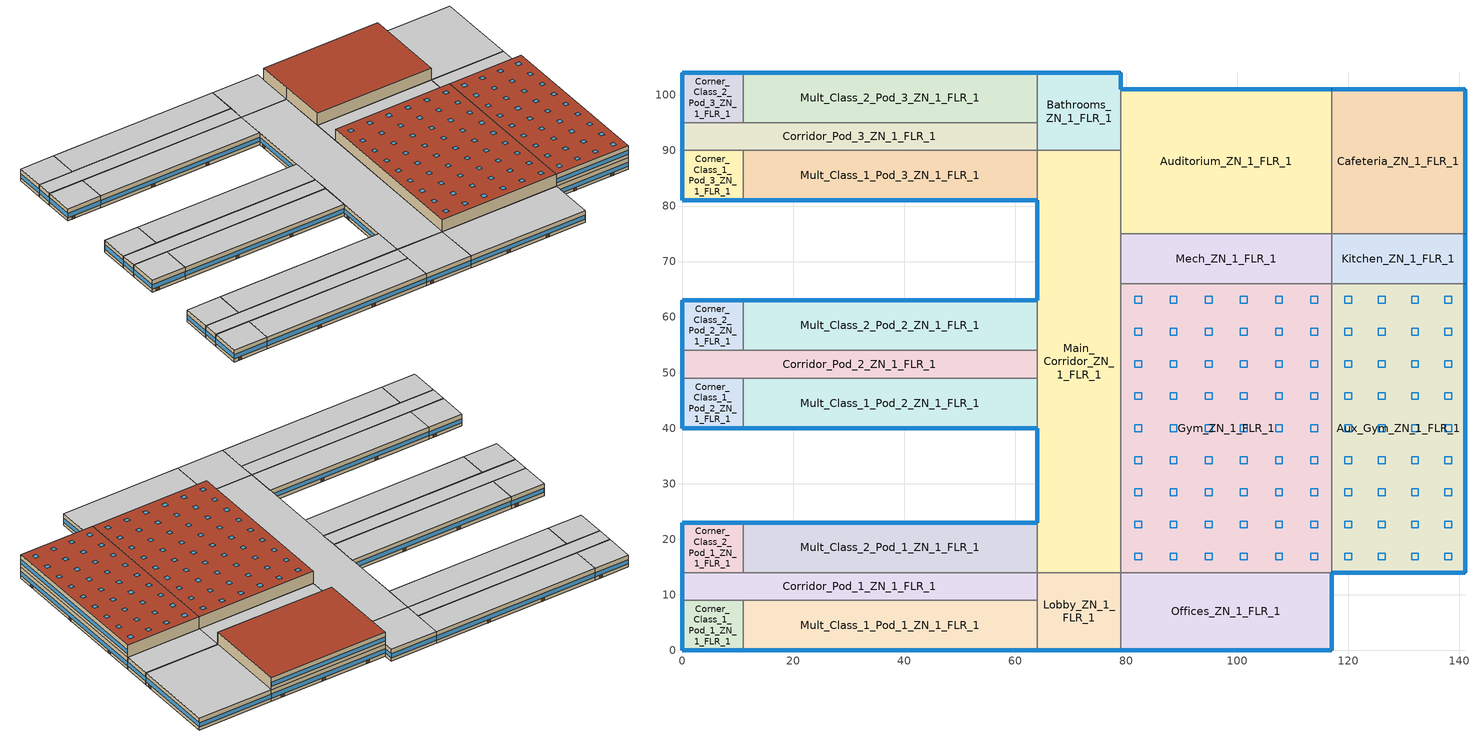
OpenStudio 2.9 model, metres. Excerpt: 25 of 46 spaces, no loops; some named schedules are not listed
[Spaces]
Kitchen_ZN_1_FLR_1
 floor ground: 141,75 141,66 117,66 117,75 z0
 wall outside: 141,66 141,75 z0:4
 wall to Cafeteria_ZN_1_FLR_1: 141,75 117,75 z0:4
 wall to Aux_Gym_ZN_1_FLR_1: 117,66 141,66 z0:4
 wall to Mech_ZN_1_FLR_1: 117,75 117,66 z0:4
 window: 141,66.05 141,74.95 z1.1:2.52
 ceiling to LIBRARY_MEDIA_CENTER_ZN_1_FLR_2: 141,66 141,75 117,75 117,66 z4
Gym_ZN_1_FLR_1
 floor ground: 117,66 117,14 79,14 79,66 z0
 wall to Aux_Gym_ZN_1_FLR_1: 117,14 117,66 z4:8; 117,14 117,66 z0:4
 wall to Main_Corridor_ZN_1_FLR_1: 79,66 79,14 z0:4
 wall to Offices_ZN_1_FLR_1: 79,14 117,14 z0:4
 wall to Offices_ZN_1_FLR_2: 79,14 117,14 z4:8
 wall to Mech_ZN_1_FLR_2: 117,66 79,66 z4:8
 wall to Mech_ZN_1_FLR_1: 117,66 79,66 z0:4
 wall to Main_Corridor_ZN_1_FLR_2: 79,66 79,14 z4:8
 roof outside: 117,14 117,66 79,66 79,14 z8
 skylight: 89.11,56.72 89.11,57.94 87.89,57.94 87.89,56.72 z8; 114.44,39.39 114.44,40.61 113.22,40.61 113.22,39.39 z8; 82.78,56.72 82.78,57.94 81.56,57.94 81.56,56.72 z8; 95.44,33.61 95.44,34.83 94.22,34.83 94.22,33.61 z8; 114.44,45.17 114.44,46.39 113.22,46.39 113.22,45.17 z8; 89.11,33.61 89.11,34.83 87.89,34.83 87.89,33.61 z8; 89.11,50.95 89.11,52.17 87.89,52.17 87.89,50.95 z8; 108.11,33.61 108.11,34.83 106.89,34.83 106.89,33.61 z8; 101.78,62.5 101.78,63.72 100.56,63.72 100.56,62.5 z8; 108.11,56.72 108.11,57.94 106.89,57.94 106.89,56.72 z8; 114.44,22.06 114.44,23.28 113.22,23.28 113.22,22.06 z8; 82.78,62.5 82.78,63.72 81.56,63.72 81.56,62.5 z8; 101.78,39.39 101.78,40.61 100.56,40.61 100.56,39.39 z8; 82.78,50.95 82.78,52.17 81.56,52.17 81.56,50.95 z8; 95.44,27.83 95.44,29.05 94.22,29.05 94.22,27.83 z8; 114.44,16.28 114.44,17.5 113.22,17.5 113.22,16.28 z8; 114.44,27.83 114.44,29.05 113.22,29.05 113.22,27.83 z8; 108.11,22.06 108.11,23.28 106.89,23.28 106.89,22.06 z8; 101.78,22.06 101.78,23.28 100.56,23.28 100.56,22.06 z8; 108.11,39.39 108.11,40.61 106.89,40.61 106.89,39.39 z8; 89.11,62.5 89.11,63.72 87.89,63.72 87.89,62.5 z8; 101.78,33.61 101.78,34.83 100.56,34.83 100.56,33.61 z8; 89.11,16.28 89.11,17.5 87.89,17.5 87.89,16.28 z8; 82.78,45.17 82.78,46.39 81.56,46.39 81.56,45.17 z8; 82.78,33.61 82.78,34.83 81.56,34.83 81.56,33.61 z8; 95.44,50.95 95.44,52.17 94.22,52.17 94.22,50.95 z8; 95.44,22.06 95.44,23.28 94.22,23.28 94.22,22.06 z8; 114.44,33.61 114.44,34.83 113.22,34.83 113.22,33.61 z8; 108.11,16.28 108.11,17.5 106.89,17.5 106.89,16.28 z8; 101.78,45.17 101.78,46.39 100.56,46.39 100.56,45.17 z8; 101.78,56.72 101.78,57.94 100.56,57.94 100.56,56.72 z8; 89.11,27.83 89.11,29.05 87.89,29.05 87.89,27.83 z8; 95.44,56.72 95.44,57.94 94.22,57.94 94.22,56.72 z8; 89.11,22.06 89.11,23.28 87.89,23.28 87.89,22.06 z8; 101.78,16.28 101.78,17.5 100.56,17.5 100.56,16.28 z8; 108.11,27.83 108.11,29.05 106.89,29.05 106.89,27.83 z8; 82.78,16.28 82.78,17.5 81.56,17.5 81.56,16.28 z8; 89.11,45.17 89.11,46.39 87.89,46.39 87.89,45.17 z8; 101.78,50.95 101.78,52.17 100.56,52.17 100.56,50.95 z8; 89.11,39.39 89.11,40.61 87.89,40.61 87.89,39.39 z8; 95.44,16.28 95.44,17.5 94.22,17.5 94.22,16.28 z8; 114.44,50.95 114.44,52.17 113.22,52.17 113.22,50.95 z8; 95.44,39.39 95.44,40.61 94.22,40.61 94.22,39.39 z8; 82.78,39.39 82.78,40.61 81.56,40.61 81.56,39.39 z8; 101.78,27.83 101.78,29.05 100.56,29.05 100.56,27.83 z8; 82.78,22.06 82.78,23.28 81.56,23.28 81.56,22.06 z8; 108.11,50.95 108.11,52.17 106.89,52.17 106.89,50.95 z8; 108.11,62.5 108.11,63.72 106.89,63.72 106.89,62.5 z8; 95.44,62.5 95.44,63.72 94.22,63.72 94.22,62.5 z8; 108.11,45.17 108.11,46.39 106.89,46.39 106.89,45.17 z8; 82.78,27.83 82.78,29.05 81.56,29.05 81.56,27.83 z8; 95.44,45.17 95.44,46.39 94.22,46.39 94.22,45.17 z8; 114.44,56.72 114.44,57.94 113.22,57.94 113.22,56.72 z8; 114.44,62.5 114.44,63.72 113.22,63.72 113.22,62.5 z8
Offices_ZN_1_FLR_1
 floor ground: 117,14 117,0 79,0 79,14 z0
 wall outside: 79,0 117,0 117,14 z0:4
 wall to Lobby_ZN_1_FLR_1: 79,14 79,0 z0:4
 window: 79.05,0 116.95,0 z1.1:2.5; 117,0.05 117,13.95 z1.1:2.51
 door: 91.08,0 91.99,0 / 104.08,0 104.99,0 z0:2.13
 ceiling to Offices_ZN_1_FLR_2: 117,0 117,14 79,14 79,0 z4
Auditorium_ZN_1_FLR_1
 floor ground: 117,101 117,75 79,75 79,101 z0
 wall outside: 117,101 79,101 z4:8; 117,101 79,101 z0:4
 wall to LIBRARY_MEDIA_CENTER_ZN_1_FLR_2: 117,75 117,101 z4:8
 wall to Main_Corridor_ZN_1_FLR_1: 79,90 79,75 z0:4
 wall to Cafeteria_ZN_1_FLR_1: 117,75 117,101 z0:4
 wall to Bathrooms_ZN_1_FLR_2: 79,101 79,90 z4:8
 wall to Bathrooms_ZN_1_FLR_1: 79,101 79,90 z0:4
 wall to Main_Corridor_ZN_1_FLR_2: 79,90 79,75 z4:8
 wall to Mech_ZN_1_FLR_2: 79,75 117,75 z4:8
 wall to Mech_ZN_1_FLR_1: 79,75 117,75 z0:4
 window: 116.95,101 79.05,101 z5.1:6.5; 116.95,101 79.05,101 z1.1:2.5
 door: 113.7,101 112.78,101 / 100,101 99.09,101 / 85.25,101 84.33,101 z0:2.13
 roof outside: 117,75 117,101 79,101 79,75 z8
Mult_Class_2_Pod_2_ZN_1_FLR_1
 floor ground: 64,63 64,54 11,54 11,63 z0
 wall outside: 64,63 11,63 z0:4
 wall to Corner_Class_2_Pod_2_ZN_1_FLR_1: 11,63 11,54 z0:4
 wall to Corridor_Pod_2_ZN_1_FLR_1: 11,54 64,54 z0:4
 wall to Main_Corridor_ZN_1_FLR_1: 64,54 64,63 z0:4
 window: 63.95,63 11.05,63 z1.1:2.5
 door: 46.97,63 46.06,63 / 28.89,63 27.98,63 z0:2.13
 ceiling to Mult_Class_2_Pod_2_ZN_1_FLR_2: 64,54 64,63 11,63 11,54 z4
Aux_Gym_ZN_1_FLR_1
 floor ground: 141,66 141,14 117,14 117,66 z0
 wall outside: 117,14 141,14 141,66 z0:4; 117,14 141,14 141,66 z4:8
 wall to LIBRARY_MEDIA_CENTER_ZN_1_FLR_2: 141,66 117,66 z4:8
 window: 117.05,14 140.95,14 z5.1:6.51; 141,14.05 141,65.95 z5.1:6.5; 141,14.05 141,65.95 z1.1:2.5; 117.05,14 140.95,14 z1.1:2.51
 door: 122.72,14 123.64,14 / 135.15,14 136.06,14 / 141,18.84 141,19.75 / 141,37.53 141,38.44 / 141,56.72 141,57.64 z0:2.13
 roof outside: 141,14 141,66 117,66 117,14 z8
 skylight: 120.61,50.95 120.61,52.17 119.39,52.17 119.39,50.95 z8; 138.61,22.06 138.61,23.28 137.39,23.28 137.39,22.06 z8; 120.61,27.83 120.61,29.05 119.39,29.05 119.39,27.83 z8; 126.61,56.72 126.61,57.94 125.39,57.94 125.39,56.72 z8; 138.61,56.72 138.61,57.94 137.39,57.94 137.39,56.72 z8; 126.61,27.83 126.61,29.05 125.39,29.05 125.39,27.83 z8; 126.61,16.28 126.61,17.5 125.39,17.5 125.39,16.28 z8; 120.61,39.39 120.61,40.61 119.39,40.61 119.39,39.39 z8; 138.61,45.17 138.61,46.39 137.39,46.39 137.39,45.17 z8; 126.61,45.17 126.61,46.39 125.39,46.39 125.39,45.17 z8; 132.61,16.28 132.61,17.5 131.39,17.5 131.39,16.28 z8; 138.61,27.83 138.61,29.05 137.39,29.05 137.39,27.83 z8; 132.61,33.61 132.61,34.83 131.39,34.83 131.39,33.61 z8; 138.61,16.28 138.61,17.5 137.39,17.5 137.39,16.28 z8; 120.61,62.5 120.61,63.72 119.39,63.72 119.39,62.5 z8; 132.61,39.39 132.61,40.61 131.39,40.61 131.39,39.39 z8; 138.61,50.95 138.61,52.17 137.39,52.17 137.39,50.95 z8; 138.61,62.5 138.61,63.72 137.39,63.72 137.39,62.5 z8; 132.61,45.17 132.61,46.39 131.39,46.39 131.39,45.17 z8; 138.61,33.61 138.61,34.83 137.39,34.83 137.39,33.61 z8; 126.61,39.39 126.61,40.61 125.39,40.61 125.39,39.39 z8; 126.61,62.5 126.61,63.72 125.39,63.72 125.39,62.5 z8; 132.61,62.5 132.61,63.72 131.39,63.72 131.39,62.5 z8; 120.61,56.72 120.61,57.94 119.39,57.94 119.39,56.72 z8; 132.61,50.95 132.61,52.17 131.39,52.17 131.39,50.95 z8; 120.61,45.17 120.61,46.39 119.39,46.39 119.39,45.17 z8; 126.61,33.61 126.61,34.83 125.39,34.83 125.39,33.61 z8; 138.61,39.39 138.61,40.61 137.39,40.61 137.39,39.39 z8; 132.61,56.72 132.61,57.94 131.39,57.94 131.39,56.72 z8; 120.61,33.61 120.61,34.83 119.39,34.83 119.39,33.61 z8; 120.61,16.28 120.61,17.5 119.39,17.5 119.39,16.28 z8; 132.61,22.06 132.61,23.28 131.39,23.28 131.39,22.06 z8; 126.61,22.06 126.61,23.28 125.39,23.28 125.39,22.06 z8; 126.61,50.95 126.61,52.17 125.39,52.17 125.39,50.95 z8; 120.61,22.06 120.61,23.28 119.39,23.28 119.39,22.06 z8; 132.61,27.83 132.61,29.05 131.39,29.05 131.39,27.83 z8
Cafeteria_ZN_1_FLR_1
 floor ground: 141,101 141,75 117,75 117,101 z0
 wall outside: 141,75 141,101 117,101 z0:4
 window: 141,75.05 141,100.95 / 140.95,101 117.05,101 z1.1:2.51
 door: 141,76.45 141,77.36 z0:2.13
 ceiling to LIBRARY_MEDIA_CENTER_ZN_1_FLR_2: 141,75 141,101 117,101 117,75 z4
Corner_Class_2_Pod_3_ZN_1_FLR_1
 floor ground: 11,104 11,95 0,95 0,104 z0
 wall outside: 11,104 0,104 0,95 z0:4
 wall to Corridor_Pod_3_ZN_1_FLR_1: 0,95 11,95 z0:4
 wall to Mult_Class_2_Pod_3_ZN_1_FLR_1: 11,95 11,104 z0:4
 window: 0,103.95 0,95.05 z1.1:2.52; 10.95,104 0.05,104 z1.1:2.51
 door: 9.55,104 8.64,104 z0:2.13
 ceiling to Corner_Class_2_Pod_3_ZN_1_FLR_2: 11,95 11,104 0,104 0,95 z4
Mult_Class_1_Pod_1_ZN_1_FLR_1
 floor ground: 64,9 64,0 11,0 11,9 z0
 wall outside: 11,0 64,0 z0:4
 wall to Lobby_ZN_1_FLR_1: 64,0 64,9 z0:4
 wall to Corner_Class_1_Pod_1_ZN_1_FLR_1: 11,9 11,0 z0:4
 wall to Corridor_Pod_1_ZN_1_FLR_1: 64,9 11,9 z0:4
 window: 11.05,0 63.95,0 z1.1:2.5
 door: 28.05,0 28.96,0 / 46.08,0 46.99,0 z0:2.13
 ceiling to Mult_Class_1_Pod_1_ZN_1_FLR_2: 64,0 64,9 11,9 11,0 z4
Corner_Class_1_Pod_1_ZN_1_FLR_1
 floor ground: 11,9 11,0 0,0 0,9 z0
 wall outside: 0,9 0,0 11,0 z0:4
 wall to Corridor_Pod_1_ZN_1_FLR_1: 11,9 0,9 z0:4
 window: 0.05,0 10.95,0 z1.1:2.51; 0,8.95 0,0.05 z1.1:2.52
 door: 1.46,0 2.37,0 z0:2.13
 ceiling to Corner_Class_1_Pod_1_ZN_1_FLR_2: 11,0 11,9 0,9 0,0 z4
Corner_Class_1_Pod_2_ZN_1_FLR_1
 floor ground: 11,49 11,40 0,40 0,49 z0
 wall outside: 0,49 0,40 11,40 z0:4
 wall to Mult_Class_1_Pod_2_ZN_1_FLR_1: 11,40 11,49 z0:4
 wall to Corridor_Pod_2_ZN_1_FLR_1: 11,49 0,49 z0:4
 window: 0.05,40 10.95,40 z1.1:2.51; 0,48.95 0,40.05 z1.1:2.52
 door: 1.41,40 2.32,40 z0:2.13
 ceiling to Corner_Class_1_Pod_2_ZN_1_FLR_2: 11,40 11,49 0,49 0,40 z4
Corridor_Pod_2_ZN_1_FLR_1
 floor ground: 64,54 64,49 0,49 0,54 z0
 wall outside: 0,54 0,49 z0:4
 wall to Corner_Class_2_Pod_2_ZN_1_FLR_1: 11,54 0,54 z0:4
 wall to Main_Corridor_ZN_1_FLR_1: 64,49 64,54 z0:4
 wall to Mult_Class_1_Pod_2_ZN_1_FLR_1: 11,49 64,49 z0:4
 window: 0,53.95 0,49.05 z1.1:2.53
 ceiling to Corridor_Pod_2_ZN_1_FLR_2: 64,49 64,54 0,54 0,49 z4
Corridor_Pod_1_ZN_1_FLR_1
 floor ground: 64,14 64,9 0,9 0,14 z0
 wall outside: 0,14 0,9 z0:4
 wall to Mult_Class_2_Pod_1_ZN_1_FLR_1: 64,14 11,14 z0:4
 wall to Corner_Class_2_Pod_1_ZN_1_FLR_1: 11,14 0,14 z0:4
 wall to Lobby_ZN_1_FLR_1: 64,9 64,14 z0:4
 window: 0,13.95 0,9.05 z1.1:2.53
 ceiling to Corridor_Pod_1_ZN_1_FLR_2: 64,9 64,14 0,14 0,9 z4
Main_Corridor_ZN_1_FLR_1
 floor ground: 79,90 79,14 64,14 64,90 z0
 wall outside: 64,81 64,63 / 64,40 64,23 z0:4
 wall to Mult_Class_2_Pod_1_ZN_1_FLR_1: 64,23 64,14 z0:4
 wall to Lobby_ZN_1_FLR_1: 64,14 79,14 z0:4
 wall to Mult_Class_1_Pod_3_ZN_1_FLR_1: 64,90 64,81 z0:4
 wall to Mech_ZN_1_FLR_1: 79,66 79,75 z0:4
 wall to Mult_Class_1_Pod_2_ZN_1_FLR_1: 64,49 64,40 z0:4
 wall to Bathrooms_ZN_1_FLR_1: 79,90 64,90 z0:4
 window: 64,80.95 64,63.05 / 64,39.95 64,23.05 z1.1:2.51
 door: 64,79.62 64,78.7 / 64,38.55 64,37.63 z0:2.13
 ceiling to Main_Corridor_ZN_1_FLR_2: 79,14 79,90 64,90 64,14 z4
Bathrooms_ZN_1_FLR_1
 floor ground: 79,104 79,90 64,90 64,104 z0
 wall outside: 79,101 79,104 64,104 z0:4
 wall to Corridor_Pod_3_ZN_1_FLR_1: 64,95 64,90 z0:4
 wall to Mult_Class_2_Pod_3_ZN_1_FLR_1: 64,104 64,95 z0:4
 window: 78.95,104 64.05,104 z1.1:2.51; 79,101.05 79,103.95 z1.1:2.55
 ceiling to Bathrooms_ZN_1_FLR_2: 79,90 79,104 64,104 64,90 z4
Corridor_Pod_3_ZN_1_FLR_1
 floor ground: 64,95 64,90 0,90 0,95 z0
 wall outside: 0,95 0,90 z0:4
 wall to Mult_Class_1_Pod_3_ZN_1_FLR_1: 11,90 64,90 z0:4
 wall to Corner_Class_1_Pod_3_ZN_1_FLR_1: 0,90 11,90 z0:4
 wall to Mult_Class_2_Pod_3_ZN_1_FLR_1: 64,95 11,95 z0:4
 window: 0,94.95 0,90.05 z1.1:2.53
 ceiling to Corridor_Pod_3_ZN_1_FLR_2: 64,90 64,95 0,95 0,90 z4
Mult_Class_1_Pod_3_ZN_1_FLR_1
 floor ground: 64,90 64,81 11,81 11,90 z0
 wall outside: 11,81 64,81 z0:4
 wall to Corner_Class_1_Pod_3_ZN_1_FLR_1: 11,90 11,81 z0:4
 window: 11.05,81 63.95,81 z1.1:2.5
 door: 28.01,81 28.93,81 / 46.08,81 47,81 z0:2.13
 ceiling to Mult_Class_1_Pod_3_ZN_1_FLR_2: 64,81 64,90 11,90 11,81 z4
Mult_Class_2_Pod_1_ZN_1_FLR_1
 floor ground: 64,23 64,14 11,14 11,23 z0
 wall outside: 64,23 11,23 z0:4
 wall to Corner_Class_2_Pod_1_ZN_1_FLR_1: 11,23 11,14 z0:4
 window: 63.95,23 11.05,23 z1.1:2.5
 door: 46.93,23 46.01,23 / 28.91,23 28,23 z0:2.13
 ceiling to Mult_Class_2_Pod_1_ZN_1_FLR_2: 64,14 64,23 11,23 11,14 z4
Lobby_ZN_1_FLR_1
 floor ground: 79,14 79,0 64,0 64,14 z0
 wall outside: 64,0 79,0 z0:4
 window: 64.05,0 78.95,0 z1.1:2.51
 door: 65.43,0 66.35,0 z0:2.13
 ceiling to Lobby_ZN_1_FLR_2: 79,0 79,14 64,14 64,0 z4
Mult_Class_2_Pod_3_ZN_1_FLR_1
 floor ground: 64,104 64,95 11,95 11,104 z0
 wall outside: 64,104 11,104 z0:4
 window: 63.95,104 11.05,104 z1.1:2.5
 door: 46.96,104 46.05,104 / 28.94,104 28.02,104 z0:2.13
 ceiling to Mult_Class_2_Pod_3_ZN_1_FLR_2: 64,95 64,104 11,104 11,95 z4
Corner_Class_2_Pod_2_ZN_1_FLR_1
 floor ground: 11,63 11,54 0,54 0,63 z0
 wall outside: 11,63 0,63 0,54 z0:4
 window: 10.95,63 0.05,63 z1.1:2.51; 0,62.95 0,54.05 z1.1:2.52
 door: 9.57,63 8.65,63 z0:2.13
 ceiling to Corner_Class_2_Pod_2_ZN_1_FLR_2: 11,54 11,63 0,63 0,54 z4
Corner_Class_2_Pod_1_ZN_1_FLR_1
 floor ground: 11,23 11,14 0,14 0,23 z0
 wall outside: 11,23 0,23 0,14 z0:4
 window: 0,22.95 0,14.05 z1.1:2.52; 10.95,23 0.05,23 z1.1:2.51
 door: 9.53,23 8.62,23 z0:2.13
 ceiling to Corner_Class_2_Pod_1_ZN_1_FLR_2: 11,14 11,23 0,23 0,14 z4
Mech_ZN_1_FLR_1
 floor ground: 117,75 117,66 79,66 79,75 z0
 ceiling to Mech_ZN_1_FLR_2: 117,66 117,75 79,75 79,66 z4
Corner_Class_1_Pod_3_ZN_1_FLR_1
 floor ground: 11,90 11,81 0,81 0,90 z0
 wall outside: 0,90 0,81 11,81 z0:4
 window: 0.05,81 10.95,81 z1.1:2.51; 0,89.95 0,81.05 z1.1:2.52
 door: 1.4,81 2.31,81 z0:2.13
 ceiling to Corner_Class_1_Pod_3_ZN_1_FLR_2: 11,81 11,90 0,90 0,81 z4
Mult_Class_1_Pod_2_ZN_1_FLR_1
 floor ground: 64,49 64,40 11,40 11,49 z0
 wall outside: 11,40 64,40 z0:4
 window: 11.05,40 63.95,40 z1.1:2.5
 door: 28,40 28.92,40 / 46.06,40 46.97,40 z0:2.13
 ceiling to Mult_Class_1_Pod_2_ZN_1_FLR_2: 64,40 64,49 11,49 11,40 z4
[Site]
Chicago Ohare Intl Ap_IL_USA: Latitude {deg}=41.98; Longitude {deg}=-87.92; Time Zone {hr}=-6; Elevation {m}=201; Terrain=City
[Building]
-SecondarySchool-ASHRAE 169-2006-5A created: 2020-03-26 09:32:35 -0700: North Axis {deg}=0; Default Construction Set=90.1-2013 - SecSchl - ASHRAE 169-2006-5A; Standards Number of Stories=2; Standards Number of Above Ground Stories=2; Standards Building Type=SecondarySchool
[ClimateZones]
Climate Zone Institution Name 1=ASHRAE; Climate Zone Document Name 1=ANSI/ASHRAE Standard 169; Climate Zone Document Year 1=2006; Climate Zone Value 1=5A
[Site:WaterMainsTemperature]
Calculation Method=Correlation; Annual Average Outdoor Air Temperature {C}=9.925; Maximum Difference In Monthly Average Outdoor Air Temperatures {deltaC}=28.7
[SizingPeriod:DesignDay] Barometric Pressure {Pa}=98934; Sky Clearness=0; Rain Indicator=0; Snow Indicator=0; Day of Month=21; Daylight Saving Time Indicator=0; Humidity Indicating Type=Wetbulb; Dry-Bulb Temperature Range Modifier Type=DefaultMultipliers
Name | Maximum Dry-Bulb Temperature {C} | Daily Dry-Bulb Temperature Range {deltaC} | Humidity Indicating Conditions at Maximum Dry-Bulb | Wind Speed {m/s} | Wind Direction {deg} | Month | Day Type | Solar Model Indicator | ASHRAE Taub | ASHRAE Taud
Chicago Ohare Intl Ap Ann Clg .4% Condns DB=>MWB | 33.3 | 10.5 | 23.7 | 5.2 | 230 | 7 | SummerDesignDay | ASHRAETau | 0.455 | 2.05
Chicago Ohare Intl Ap Ann Htg 99.6% Condns DB | -20 | 0 | -20 | 4.9 | 270 | 1 | WinterDesignDay | ASHRAEClearSky
[Site:GroundTemperature:BuildingSurface]
20.74, 20.71, 20.7, 20.72, 20.76, 23.01, 23.36, 23.43, 23.47, 21.21, 20.92, 20.82
[Material:NoMass] Thermal Absorptance=0.9; Solar Absorptance=0.7
Name | Roughness | Thermal Resistance {m2-K/W} | Visible Absorptance
CP02 CARPET PAD | VeryRough | 0.21648 | 0.8
Typical Insulation R-14.97 | Smooth | 2.63723 | 0.7
Typical Carpet Pad | Smooth | 0.21648 | 0.8
Typical Insulation R-16.0 | Smooth | 2.81828 | 0.7
Typical Insulation R-30.13 | Smooth | 5.30668 | 0.7
Typical Insulation R-1.15 | Smooth | 0.202509 | 0.7
Typical Insulation R-1.15 1 | Smooth | 0.202527 | 0.7
[Material]
Name | Roughness | Thickness {m} | Conductivity {W/m-K} | Density {kg/m3} | Specific Heat {J/kg-K} | Thermal Absorptance | Solar Absorptance | Visible Absorptance
100mm Normalweight concrete floor | MediumSmooth | 0.1016 | 2.31 | 2322 | 832
G01 13mm gypsum board | Smooth | 0.0127 | 0.16 | 800 | 1090 | 0.9 | 0.7 | 0.5
4 in. Normalweight Concrete Floor | MediumRough | 0.1016 | 2.31 | 2322 | 832 | 0.9 | 0.7 | 0.7
25mm Stucco | Smooth | 0.0254 | 0.72 | 1856 | 840 | 0.9 | 0.7 | 0.7
5/8 in. Gypsum Board | MediumSmooth | 0.0159 | 0.16 | 800 | 1090 | 0.9 | 0.7 | 0.7
Roof Membrane | VeryRough | 0.0095 | 0.16 | 1121.29 | 1460 | 0.9 | 0.7 | 0.7
Metal Roof Surface; F08 Metal surface | Smooth | 0.0008 | 45.28 | 7824 | 500 | 0.9 | 0.7 | 0.7
8 in. Normalweight Concrete Floor | MediumRough | 0.2032 | 2.31 | 2322 | 832 | 0.9 | 0.7 | 0.7
8 in. Concrete Block Basement Wall | MediumRough | 0.2032 | 1.326 | 1842 | 912 | 0.9 | 0.7 | 0.7
G05 25mm wood | MediumSmooth | 0.0254 | 0.15 | 608 | 1630 | 0.9 | 0.5 | 0.5
Std Wood 6inch | MediumSmooth | 0.15 | 0.12 | 540 | 1210 | 0.9 | 0.7 | 0.7
[Construction]
Typical Insulated Exterior Mass Floor R-17.54: Typical Insulation R-14.97, 4 in. Normalweight Concrete Floor, Typical Carpet Pad
Typical Insulated Steel Framed Exterior Wall R-18.18: 25mm Stucco, 5/8 in. Gypsum Board, Typical Insulation R-16.0, 5/8 in. Gypsum Board
Typical IEAD Roof R-31.25: Roof Membrane, Typical Insulation R-30.13, Metal Roof Surface
Typical Interior Floor: 100mm Normalweight concrete floor, CP02 CARPET PAD
Typical Interior Wall: G01 13mm gypsum board, G01 13mm gypsum board
Typical Interior Ceiling: CP02 CARPET PAD, 100mm Normalweight concrete floor
Typical Insulated Carpeted 8in Slab Floor: 8 in. Normalweight Concrete Floor, Typical Carpet Pad
Typical Insulated Basement Mass Wall: 8 in. Concrete Block Basement Wall
U 0.48 SHGC 0.40 Dbl Ref-D Clr 6mm/13mm: REF D CLEAR 6MM, AIR 13MM, CLEAR 6MM
Typical Insulated Metal Door R-2.0: F08 Metal surface, Typical Insulation R-1.15
U 0.44 SHGC 0.26 Dbl Ref-B-H Clr 6mm/13mm Air: REF B CLEAR HI 6MM, AIR 13MM, CLEAR 6MM
Typical Overhead Door R-2.0: Typical Insulation R-1.15 1
Window_U_0.50_SHGC_0.40_Skylight_Frame_Width_0.430_in: Glass_2052_LayerAvg, Gap_1_W_0_0038, Glass_2027F_LayerAvg
Typical Interior Window: Clear 3mm
Typical Interior Door; Typical Interior Partition: G05 25mm wood
InteriorFurnishings: Std Wood 6inch
[DefaultConstructionSet]
90.1-2013 - SecSchl - ASHRAE 169-2006-5A: Default Exterior Surface Constructions=Default Surface Constructions 1; Default Interior Surface Constructions=Default Surface Constructions 2; Default Ground Contact Surface Constructions=Default Surface Constructions 3; Default Exterior SubSurface Constructions=Default Sub Surface Constructions 1; Default Interior SubSurface Constructions=Default Sub Surface Constructions 2; Interior Partition Construction=Typical Interior Partition
[DefaultSurfaceConstructions]
Name | Floor Construction | Wall Construction | Roof Ceiling Construction
Default Surface Constructions 1 | Typical Insulated Exterior Mass Floor R-17.54 | Typical Insulated Steel Framed Exterior Wall R-18.18 | Typical IEAD Roof R-31.25
Default Surface Constructions 2 | Typical Interior Floor | Typical Interior Wall | Typical Interior Ceiling
Default Surface Constructions 3 | Typical Insulated Carpeted 8in Slab Floor | Typical Insulated Basement Mass Wall
[DefaultSubSurfaceConstructions]
Name | Fixed Window Construction | Operable Window Construction | Door Construction | Glass Door Construction | Overhead Door Construction | Skylight Construction | Tubular Daylight Dome Construction | Tubular Daylight Diffuser Construction
Default Sub Surface Constructions 1 | U 0.48 SHGC 0.40 Dbl Ref-D Clr 6mm/13mm | U 0.48 SHGC 0.40 Dbl Ref-D Clr 6mm/13mm | Typical Insulated Metal Door R-2.0 | U 0.44 SHGC 0.26 Dbl Ref-B-H Clr 6mm/13mm Air | Typical Overhead Door R-2.0 | Window_U_0.50_SHGC_0.40_Skylight_Frame_Width_0.430_in | Typical Interior Window | Typical Interior Window
Default Sub Surface Constructions 2 | Typical Interior Window | Typical Interior Window | Typical Interior Door
[WindowMaterial:Glazing] Optical Data Type=SpectralAverage; Infrared Transmittance at Normal Incidence=0; Dirt Correction Factor for Solar and Visible Transmittance=1; Solar Diffusing=No
Name | Thickness {m} | Solar Transmittance at Normal Incidence | Front Side Solar Reflectance at Normal Incidence | Back Side Solar Reflectance at Normal Incidence | Visible Transmittance at Normal Incidence | Front Side Visible Reflectance at Normal Incidence | Back Side Visible Reflectance at Normal Incidence | Front Side Infrared Hemispherical Emissivity | Back Side Infrared Hemispherical Emissivity | Conductivity {W/m-K}
REF D CLEAR 6MM | 0.006 | 0.429 | 0.308 | 0.379 | 0.334 | 0.453 | 0.505 | 0.84 | 0.82 | 0.9
CLEAR 6MM | 0.006 | 0.775 | 0.071 | 0.071 | 0.881 | 0.08 | 0.08 | 0.84 | 0.84 | 0.9
REF B CLEAR HI 6MM | 0.006 | 0.24 | 0.16 | 0.32 | 0.3 | 0.16 | 0.29 | 0.84 | 0.6 | 0.9
Glass_2052_LayerAvg | 0.00837 | 0.507767 | 0.054228 | 0.0544931 | 0.586833 | 0.05805 | 0.058397 | 0.84 | 0.84 | 1
Glass_2027F_LayerAvg | 0.004 | 0.369744 | 0.470069 | 0.340935 | 0.765222 | 0.0546 | 0.073741 | 0.03675 | 0.84 | 1
Clear 3mm | 0.003 | 0.837 | 0.075 | 0.075 | 0.898 | 0.081 | 0.081 | 0.84 | 0.84 | 0.9
[WindowMaterial:Gas] Gas Type=Air
Name | Thickness {m}
AIR 13MM | 0.0127
Gap_1_W_0_0038 | 0.0038
[Space] Building Story=Building Story 1; Part of Total Floor Area=Yes
Name | Space Type | Thermal Zone
Kitchen_ZN_1_FLR_1 | SecondarySchool Kitchen | Kitchen_ZN_1_FLR_1 ZN
Corner_Class_1_Pod_2_ZN_1_FLR_1 | SecondarySchool Classroom | Corner_Class_1_Pod_2_ZN_1_FLR_1 ZN
Gym_ZN_1_FLR_1 | SecondarySchool Gym | Gym_ZN_1_FLR_1 ZN
Offices_ZN_1_FLR_1 | SecondarySchool Office | Offices_ZN_1_FLR_1 ZN
Auditorium_ZN_1_FLR_1 | SecondarySchool Auditorium | Auditorium_ZN_1_FLR_1 ZN
Mult_Class_2_Pod_2_ZN_1_FLR_1 | SecondarySchool Classroom | Mult_Class_2_Pod_2_ZN_1_FLR_1 ZN
Aux_Gym_ZN_1_FLR_1 | SecondarySchool Gym | Aux_Gym_ZN_1_FLR_1 ZN
Mult_Class_1_Pod_2_ZN_1_FLR_1 | SecondarySchool Classroom | Mult_Class_1_Pod_2_ZN_1_FLR_1 ZN
Mult_Class_2_Pod_1_ZN_1_FLR_1 | SecondarySchool Classroom | Mult_Class_2_Pod_1_ZN_1_FLR_1 ZN
Cafeteria_ZN_1_FLR_1 | SecondarySchool Cafeteria | Cafeteria_ZN_1_FLR_1 ZN
Mult_Class_1_Pod_3_ZN_1_FLR_1 | SecondarySchool Classroom | Mult_Class_1_Pod_3_ZN_1_FLR_1 ZN
Mult_Class_1_Pod_1_ZN_1_FLR_1 | SecondarySchool Classroom | Mult_Class_1_Pod_1_ZN_1_FLR_1 ZN
Mech_ZN_1_FLR_1 | SecondarySchool Mechanical | Mech_ZN_1_FLR_1 ZN
Corridor_Pod_1_ZN_1_FLR_1 | SecondarySchool Corridor | Corridor_Pod_1_ZN_1_FLR_1 ZN
Corner_Class_2_Pod_3_ZN_1_FLR_1 | SecondarySchool Classroom | Corner_Class_2_Pod_3_ZN_1_FLR_1 ZN
Corner_Class_1_Pod_1_ZN_1_FLR_1 | SecondarySchool Classroom | Corner_Class_1_Pod_1_ZN_1_FLR_1 ZN
Corridor_Pod_3_ZN_1_FLR_1 | SecondarySchool Corridor | Corridor_Pod_3_ZN_1_FLR_1 ZN
Corridor_Pod_2_ZN_1_FLR_1 | SecondarySchool Corridor | Corridor_Pod_2_ZN_1_FLR_1 ZN
Corner_Class_2_Pod_1_ZN_1_FLR_1 | SecondarySchool Classroom | Corner_Class_2_Pod_1_ZN_1_FLR_1 ZN
Main_Corridor_ZN_1_FLR_1 | SecondarySchool Corridor | Main_Corridor_ZN_1_FLR_1 ZN
Bathrooms_ZN_1_FLR_1 | SecondarySchool Restroom | Bathrooms_ZN_1_FLR_1 ZN
Corner_Class_1_Pod_3_ZN_1_FLR_1 | SecondarySchool Classroom | Corner_Class_1_Pod_3_ZN_1_FLR_1 ZN
Lobby_ZN_1_FLR_1 | SecondarySchool Lobby | Lobby_ZN_1_FLR_1 ZN
Mult_Class_2_Pod_3_ZN_1_FLR_1 | SecondarySchool Classroom | Mult_Class_2_Pod_3_ZN_1_FLR_1 ZN
Corner_Class_2_Pod_2_ZN_1_FLR_1 | SecondarySchool Classroom | Corner_Class_2_Pod_2_ZN_1_FLR_1 ZN
[BuildingStory]
Building Story 1: Nominal Z Coordinate {m}=0
[SpaceType] Standards Building Type=SecondarySchool
Name | Default Schedule Set | Design Specification Outdoor Air Object | Standards Space Type
SecondarySchool Office | SecondarySchool Office Schedule Set | SecondarySchool Office Ventilation | Office
SecondarySchool Lobby | SecondarySchool Lobby Schedule Set | SecondarySchool Lobby Ventilation | Lobby
SecondarySchool Gym | SecondarySchool Gym Schedule Set | SecondarySchool Gym Ventilation | Gym
SecondarySchool Mechanical | SecondarySchool Mechanical Schedule Set | SecondarySchool Mechanical Ventilation | Mechanical
SecondarySchool Cafeteria | SecondarySchool Cafeteria Schedule Set | SecondarySchool Cafeteria Ventilation | Cafeteria
SecondarySchool Kitchen | SecondarySchool Kitchen Schedule Set | SecondarySchool Kitchen Ventilation | Kitchen
SecondarySchool Restroom | SecondarySchool Restroom Schedule Set | SecondarySchool Restroom Ventilation | Restroom
SecondarySchool Auditorium | SecondarySchool Auditorium Schedule Set | SecondarySchool Auditorium Ventilation | Auditorium
SecondarySchool Corridor | SecondarySchool Corridor Schedule Set | SecondarySchool Corridor Ventilation | Corridor
SecondarySchool Classroom | SecondarySchool Classroom Schedule Set | SecondarySchool Classroom Ventilation | Classroom
[People:Definition] Number of People Calculation Method=People/Area; Fraction Radiant=0.3
Name | People per Space Floor Area {person/m2}
SecondarySchool Auditorium People Definition | 1.61459
SecondarySchool Cafeteria People Definition | 1.07639
SecondarySchool Classroom People Definition | 0.376737
SecondarySchool Gym People Definition | 0.322917
SecondarySchool Kitchen People Definition | 0.163934
SecondarySchool Office People Definition | 0.0538196
[People] Work Efficiency Schedule=Work Efficiency Schedule; Clothing Insulation Schedule=Clothing Schedule; Air Velocity Schedule=Air Velocity Schedule; Multiplier=1
Name | People Definition | Space or SpaceType
SecondarySchool Auditorium People | SecondarySchool Auditorium People Definition | SecondarySchool Auditorium
SecondarySchool Cafeteria People | SecondarySchool Cafeteria People Definition | SecondarySchool Cafeteria
SecondarySchool Classroom People | SecondarySchool Classroom People Definition | SecondarySchool Classroom
SecondarySchool Gym People | SecondarySchool Gym People Definition | SecondarySchool Gym
SecondarySchool Kitchen People | SecondarySchool Kitchen People Definition | SecondarySchool Kitchen
SecondarySchool Office People | SecondarySchool Office People Definition | SecondarySchool Office
[Lights:Definition] Design Level Calculation Method=Watts/Area; Fraction Radiant=0.37; Fraction Visible=0.2; Return Air Fraction=0
Name | Watts per Space Floor Area {W/m2}
SecondarySchool Auditorium Lights Definition | 6.78126
SecondarySchool Cafeteria Lights Definition | 6.99654
SecondarySchool Classroom Lights Definition | 13.3472
SecondarySchool Corridor Lights Definition | 7.10418
SecondarySchool Gym Lights Definition | 7.75002
SecondarySchool Kitchen Lights Definition | 13.0243
SecondarySchool Lobby Lights Definition | 9.68752
SecondarySchool Mechanical Lights Definition | 10.2257
SecondarySchool Office Lights Definition | 11.9479
SecondarySchool Restroom Lights Definition | 10.5486
[Lights] Fraction Replaceable=1
Name | Lights Definition | Space or SpaceType | Schedule
SecondarySchool Auditorium Lights | SecondarySchool Auditorium Lights Definition | SecondarySchool Auditorium
SecondarySchool Cafeteria Lights | SecondarySchool Cafeteria Lights Definition | SecondarySchool Cafeteria
SecondarySchool Classroom Lights | SecondarySchool Classroom Lights Definition | SecondarySchool Classroom | SchoolSecondary BLDG_LIGHT_CLASSROOM_SCH_2013 OccSensor Reduction
SecondarySchool Corridor Lights | SecondarySchool Corridor Lights Definition | SecondarySchool Corridor
SecondarySchool Gym Lights | SecondarySchool Gym Lights Definition | SecondarySchool Gym
SecondarySchool Kitchen Lights | SecondarySchool Kitchen Lights Definition | SecondarySchool Kitchen
SecondarySchool Lobby Lights | SecondarySchool Lobby Lights Definition | SecondarySchool Lobby
SecondarySchool Mechanical Lights | SecondarySchool Mechanical Lights Definition | SecondarySchool Mechanical
SecondarySchool Office Lights | SecondarySchool Office Lights Definition | SecondarySchool Office | SchoolSecondary BLDG_LIGHT_OFFICE_SCH_2013 OccSensor Reduction
SecondarySchool Restroom Lights | SecondarySchool Restroom Lights Definition | SecondarySchool Restroom | SchoolSecondary BLDG_LIGHT_BATH_SCH_2013 OccSensor Reduction
[ElectricEquipment:Definition]
Name | Design Level Calculation Method | Watts per Space Floor Area {W/m2} | Fraction Latent | Fraction Radiant | Fraction Lost | Design Level {W}
SecondarySchool Auditorium Elec Equip Definition; SecondarySchool Gym Elec Equip Definition | Watts/Area | 4.9514 | 0 | 0.5 | 0
SecondarySchool Cafeteria Elec Equip Definition | Watts/Area | 76.962 | 0 | 0.5 | 0
SecondarySchool Classroom Elec Equip Definition | Watts/Area | 9.99967 | 0 | 0.5 | 0
SecondarySchool Corridor Elec Equip Definition; SecondarySchool Lobby Elec Equip Definition; SecondarySchool Mechanical Elec Equip Definition; SecondarySchool Restroom Elec Equip Definition | Watts/Area | 3.98265 | 0 | 0.5 | 0
SecondarySchool Kitchen Elec Equip Definition | Watts/Area | 222.275 | 0.25 | 0.3 | 0.2
SecondarySchool Office Elec Equip Definition | Watts/Area | 10.7639 | 0 | 0.5 | 0
Kitchen Electric Equipment Definition1 | EquipmentLevel |  | 0 | 0.25 | 0 | 915
Kitchen Electric Equipment Definition2 | EquipmentLevel |  | 0 | 0.25 | 0 | 570
Elevator Lift Motor | EquipmentLevel |  |  | 0.5 |  | 16055
Elevator Fan | EquipmentLevel |  |  | 0.5 |  | 30.9576
Elevator Lights | EquipmentLevel |  |  | 0.5 |  | 32.3486
[ElectricEquipment]
Name | Electric Equipment Definition | Space or SpaceType | Schedule | Multiplier
SecondarySchool Auditorium Elec Equip | SecondarySchool Auditorium Elec Equip Definition | SecondarySchool Auditorium
SecondarySchool Cafeteria Elec Equip | SecondarySchool Cafeteria Elec Equip Definition | SecondarySchool Cafeteria
SecondarySchool Classroom Elec Equip | SecondarySchool Classroom Elec Equip Definition | SecondarySchool Classroom
SecondarySchool Corridor Elec Equip | SecondarySchool Corridor Elec Equip Definition | SecondarySchool Corridor
SecondarySchool Gym Elec Equip | SecondarySchool Gym Elec Equip Definition | SecondarySchool Gym
SecondarySchool Kitchen Elec Equip | SecondarySchool Kitchen Elec Equip Definition | SecondarySchool Kitchen
SecondarySchool Lobby Elec Equip | SecondarySchool Lobby Elec Equip Definition | SecondarySchool Lobby
SecondarySchool Mechanical Elec Equip | SecondarySchool Mechanical Elec Equip Definition | SecondarySchool Mechanical
SecondarySchool Office Elec Equip | SecondarySchool Office Elec Equip Definition | SecondarySchool Office
SecondarySchool Restroom Elec Equip | SecondarySchool Restroom Elec Equip Definition | SecondarySchool Restroom
Kitchen_Reach-in-Freezer | Kitchen Electric Equipment Definition1 | SecondarySchool Kitchen | SchoolSecondary ALWAYS_ON
Kitchen_Reach-in-Refrigerator | Kitchen Electric Equipment Definition2 | SecondarySchool Kitchen | SchoolSecondary ALWAYS_ON
2 Elevator Lift Motors | Elevator Lift Motor | Mech_ZN_1_FLR_1 | SchoolSecondary BLDG_ELEVATORS | 2
2 Elevator Fans | Elevator Fan | Mech_ZN_1_FLR_1 | SchoolSecondary ELEV_LIGHT_FAN_SCH_ADD_DF | 2
2 Elevator Lights | Elevator Lights | Mech_ZN_1_FLR_1 | SchoolSecondary ELEV_LIGHT_FAN_SCH_ADD_DF | 2
[DesignSpecification:OutdoorAir] Outdoor Air Method=Sum
Name | Outdoor Air Flow per Person {m3/s-person} | Outdoor Air Flow per Floor Area {m3/s-m2}
SecondarySchool Auditorium Ventilation; SecondarySchool Office Ventilation | 0.00235974 | 0.0003048
SecondarySchool Cafeteria Ventilation; SecondarySchool Kitchen Ventilation | 0.00353961 | 0.0009144
SecondarySchool Classroom Ventilation | 0.00471947 | 0.0006096
SecondarySchool Corridor Ventilation; SecondarySchool Lobby Ventilation; SecondarySchool Restroom Ventilation |  | 0.0003048
SecondarySchool Gym Ventilation |  | 0.001524
SecondarySchool Mechanical Ventilation |  | 0.0006096
[DefaultScheduleSet] People Activity Level Schedule=SchoolSecondary ACTIVITY_SCH; Infiltration Schedule=SchoolSecondary INFIL_SCH_PNNL
Name | Number of People Schedule | Lighting Schedule | Electric Equipment Schedule | Gas Equipment Schedule
SecondarySchool Auditorium Schedule Set | SchoolSecondary BLDG_OCC_SCH_Auditorium | SchoolSecondary BLDG_LIGHT_SCH_2013 | SchoolSecondary BLDG_EQUIP_SCH_2013
SecondarySchool Cafeteria Schedule Set | SchoolSecondary BLDG_OCC_SCH_Cafeteria | SchoolSecondary BLDG_LIGHT_SCH_2013 | SchoolSecondary KITCHEN_ELEC_EQUIP_SCH
SecondarySchool Classroom Schedule Set | SchoolSecondary BLDG_OCC_SCH | SchoolSecondary BLDG_LIGHT_CLASSROOM_SCH_2013 | SchoolSecondary BLDG_EQUIP_SCH_2013
SecondarySchool Corridor Schedule Set | SchoolSecondary BLDG_OCC_SCH | SchoolSecondary BLDG_LIGHT_CORRIDOR_SCH_2013 | SchoolSecondary BLDG_EQUIP_SCH_2013
SecondarySchool Gym Schedule Set | SchoolSecondary BLDG_OCC_SCH_Gym | SchoolSecondary BLDG_LIGHT_GYM_SCH_2013 | SchoolSecondary BLDG_EQUIP_SCH_2013
SecondarySchool Kitchen Schedule Set | SchoolSecondary BLDG_OCC_SCH | SchoolSecondary BLDG_LIGHT_SCH_2013 | SchoolSecondary KITCHEN_ELEC_EQUIP_SCH | SchoolSecondary KITCHEN_GAS_EQUIP_SCH
SecondarySchool Lobby Schedule Set | SchoolSecondary BLDG_OCC_SCH | SchoolSecondary BLDG_LIGHT_LOBBYFLR1_SCH_2013 | SchoolSecondary BLDG_EQUIP_SCH_2013
SecondarySchool Mechanical Schedule Set | SchoolSecondary BLDG_OCC_SCH | SchoolSecondary BLDG_LIGHT_MECHANICAL_SCH_2013 | SchoolSecondary BLDG_EQUIP_SCH_2013
SecondarySchool Office Schedule Set | SchoolSecondary BLDG_OCC_SCH_Offices | SchoolSecondary BLDG_LIGHT_OFFICE_SCH_2013 | SchoolSecondary BLDG_EQUIP_SCH_2013
SecondarySchool Restroom Schedule Set | SchoolSecondary BLDG_OCC_SCH | SchoolSecondary BLDG_LIGHT_BATH_SCH_2013 | SchoolSecondary BLDG_EQUIP_SCH_2013
[ThermostatSetpoint:DualSetpoint]
Name | Heating Setpoint Temperature Schedule | Cooling Setpoint Temperature Schedule
SecondarySchool Auditorium Thermostat 1; SecondarySchool Gym Thermostat 1; SecondarySchool Cafeteria Thermostat 1; SecondarySchool Gym Thermostat 2; SecondarySchool Kitchen Thermostat 1 | SchoolSecondary HTGSETP_SCH_PSZ_AC | SchoolSecondary CLGSETP_SCH_NO_SETBACK
SecondarySchool Restroom Thermostat 1; SecondarySchool Mechanical Thermostat 1 | SchoolSecondary HTGSETP_SCH_Setback | SchoolSecondary CLGSETP_SCH_Setback
SecondarySchool Classroom Thermostat 1; SecondarySchool Classroom Thermostat 3; SecondarySchool Classroom Thermostat 5; SecondarySchool Classroom Thermostat 7; SecondarySchool Classroom Thermostat 9; SecondarySchool Classroom Thermostat 11; SecondarySchool Corridor Thermostat 1; SecondarySchool Corridor Thermostat 3; SecondarySchool Corridor Thermostat 5; SecondarySchool Lobby Thermostat 1; SecondarySchool Corridor Thermostat 7; SecondarySchool Classroom Thermostat 13; SecondarySchool Classroom Thermostat 15; SecondarySchool Classroom Thermostat 17; SecondarySchool Classroom Thermostat 18; SecondarySchool Classroom Thermostat 20; SecondarySchool Classroom Thermostat 22; SecondarySchool Office Thermostat 1 | SchoolSecondary HTGSETP_SCH_YES_OPTIMUM | SchoolSecondary CLGSETP_SCH_NO_SETBACK
[GasEquipment:Definition]
SecondarySchool Kitchen Gas Equip Definition: Design Level Calculation Method=Watts/Area; Watts per Space Floor Area {W/m2}=1678.56; Fraction Latent=0.1; Fraction Radiant=0.2; Fraction Lost=0.7
[GasEquipment]
SecondarySchool Kitchen Gas Equip: Gas Equipment Definition=SecondarySchool Kitchen Gas Equip Definition; Space or SpaceType=SecondarySchool Kitchen
[SpaceInfiltration:DesignFlowRate] Schedule=SchoolSecondary INFIL_SCH_PNNL; Design Flow Rate Calculation Method=Flow/ExteriorArea; Constant Term Coefficient=0; Temperature Term Coefficient=0; Velocity Term Coefficient=0.224; Velocity Squared Term Coefficient=0
Name | Space or SpaceType | Flow per Exterior Surface Area {m3/s-m2}
Auditorium_ZN_1_FLR_1 Infiltration | Auditorium_ZN_1_FLR_1 | 0.000134017
Aux_Gym_ZN_1_FLR_1 Infiltration | Aux_Gym_ZN_1_FLR_1 | 0.000186584
Bathrooms_ZN_1_FLR_1 Infiltration | Bathrooms_ZN_1_FLR_1 | 0.000569573
Cafeteria_ZN_1_FLR_1 Infiltration | Cafeteria_ZN_1_FLR_1 | 0.000569573
Corner_Class_1_Pod_1_ZN_1_FLR_1 Infiltration | Corner_Class_1_Pod_1_ZN_1_FLR_1 | 0.000569573
Corner_Class_1_Pod_2_ZN_1_FLR_1 Infiltration | Corner_Class_1_Pod_2_ZN_1_FLR_1 | 0.000569573
Corner_Class_1_Pod_3_ZN_1_FLR_1 Infiltration | Corner_Class_1_Pod_3_ZN_1_FLR_1 | 0.000569573
Corner_Class_2_Pod_1_ZN_1_FLR_1 Infiltration | Corner_Class_2_Pod_1_ZN_1_FLR_1 | 0.000569573
Corner_Class_2_Pod_2_ZN_1_FLR_1 Infiltration | Corner_Class_2_Pod_2_ZN_1_FLR_1 | 0.000569573
Corner_Class_2_Pod_3_ZN_1_FLR_1 Infiltration | Corner_Class_2_Pod_3_ZN_1_FLR_1 | 0.000569573
Corridor_Pod_1_ZN_1_FLR_1 Infiltration | Corridor_Pod_1_ZN_1_FLR_1 | 0.000569573
Corridor_Pod_2_ZN_1_FLR_1 Infiltration | Corridor_Pod_2_ZN_1_FLR_1 | 0.000569573
Corridor_Pod_3_ZN_1_FLR_1 Infiltration | Corridor_Pod_3_ZN_1_FLR_1 | 0.000569573
Kitchen_ZN_1_FLR_1 Infiltration | Kitchen_ZN_1_FLR_1 | 0.000569573
Lobby_ZN_1_FLR_1 Infiltration | Lobby_ZN_1_FLR_1 | 0.000569573
Main_Corridor_ZN_1_FLR_1 Infiltration | Main_Corridor_ZN_1_FLR_1 | 0.000569573
Mult_Class_1_Pod_1_ZN_1_FLR_1 Infiltration | Mult_Class_1_Pod_1_ZN_1_FLR_1 | 0.000569573
Mult_Class_1_Pod_2_ZN_1_FLR_1 Infiltration | Mult_Class_1_Pod_2_ZN_1_FLR_1 | 0.000569573
Mult_Class_1_Pod_3_ZN_1_FLR_1 Infiltration | Mult_Class_1_Pod_3_ZN_1_FLR_1 | 0.000569573
Mult_Class_2_Pod_1_ZN_1_FLR_1 Infiltration | Mult_Class_2_Pod_1_ZN_1_FLR_1 | 0.000569573
Mult_Class_2_Pod_2_ZN_1_FLR_1 Infiltration | Mult_Class_2_Pod_2_ZN_1_FLR_1 | 0.000569573
Mult_Class_2_Pod_3_ZN_1_FLR_1 Infiltration | Mult_Class_2_Pod_3_ZN_1_FLR_1 | 0.000569573
Offices_ZN_1_FLR_1 Infiltration | Offices_ZN_1_FLR_1 | 0.000569573
[ThermalZone] Use Ideal Air Loads=No
Name | Thermostat
Auditorium_ZN_1_FLR_1 ZN | SecondarySchool Auditorium Thermostat 1
Aux_Gym_ZN_1_FLR_1 ZN | SecondarySchool Gym Thermostat 1
Bathrooms_ZN_1_FLR_1 ZN | SecondarySchool Restroom Thermostat 1
Cafeteria_ZN_1_FLR_1 ZN | SecondarySchool Cafeteria Thermostat 1
Corner_Class_1_Pod_1_ZN_1_FLR_1 ZN | SecondarySchool Classroom Thermostat 1
Corner_Class_1_Pod_2_ZN_1_FLR_1 ZN | SecondarySchool Classroom Thermostat 3
Corner_Class_1_Pod_3_ZN_1_FLR_1 ZN | SecondarySchool Classroom Thermostat 5
Corner_Class_2_Pod_1_ZN_1_FLR_1 ZN | SecondarySchool Classroom Thermostat 7
Corner_Class_2_Pod_2_ZN_1_FLR_1 ZN | SecondarySchool Classroom Thermostat 9
Corner_Class_2_Pod_3_ZN_1_FLR_1 ZN | SecondarySchool Classroom Thermostat 11
Corridor_Pod_1_ZN_1_FLR_1 ZN | SecondarySchool Corridor Thermostat 1
Corridor_Pod_2_ZN_1_FLR_1 ZN | SecondarySchool Corridor Thermostat 3
Corridor_Pod_3_ZN_1_FLR_1 ZN | SecondarySchool Corridor Thermostat 5
Gym_ZN_1_FLR_1 ZN | SecondarySchool Gym Thermostat 2
Kitchen_ZN_1_FLR_1 ZN | SecondarySchool Kitchen Thermostat 1
Lobby_ZN_1_FLR_1 ZN | SecondarySchool Lobby Thermostat 1
Main_Corridor_ZN_1_FLR_1 ZN | SecondarySchool Corridor Thermostat 7
Mech_ZN_1_FLR_1 ZN | SecondarySchool Mechanical Thermostat 1
Mult_Class_1_Pod_1_ZN_1_FLR_1 ZN | SecondarySchool Classroom Thermostat 13
Mult_Class_1_Pod_2_ZN_1_FLR_1 ZN | SecondarySchool Classroom Thermostat 15
Mult_Class_1_Pod_3_ZN_1_FLR_1 ZN | SecondarySchool Classroom Thermostat 17
Mult_Class_2_Pod_1_ZN_1_FLR_1 ZN | SecondarySchool Classroom Thermostat 18
Mult_Class_2_Pod_2_ZN_1_FLR_1 ZN | SecondarySchool Classroom Thermostat 20
Mult_Class_2_Pod_3_ZN_1_FLR_1 ZN | SecondarySchool Classroom Thermostat 22
Offices_ZN_1_FLR_1 ZN | SecondarySchool Office Thermostat 1
[InternalMass:Definition]
Internal Mass Definition 1: Construction=InteriorFurnishings; Design Level Calculation Method=SurfaceArea/Area; Surface Area per Space Floor Area=2
[InternalMass] Internal Mass Definition=Internal Mass Definition 1; Multiplier=1
Name | Space or SpaceType
Corner_Class_1_Pod_1_ZN_1_FLR_1 Mass | Corner_Class_1_Pod_1_ZN_1_FLR_1
Mult_Class_2_Pod_3_ZN_1_FLR_1 Mass | Mult_Class_2_Pod_3_ZN_1_FLR_1
Main_Corridor_ZN_1_FLR_1 Mass | Main_Corridor_ZN_1_FLR_1
Mult_Class_2_Pod_1_ZN_1_FLR_1 Mass | Mult_Class_2_Pod_1_ZN_1_FLR_1
Offices_ZN_1_FLR_1 Mass | Offices_ZN_1_FLR_1
Kitchen_ZN_1_FLR_1 Mass | Kitchen_ZN_1_FLR_1
Auditorium_ZN_1_FLR_1 Mass | Auditorium_ZN_1_FLR_1
Corner_Class_1_Pod_2_ZN_1_FLR_1 Mass | Corner_Class_1_Pod_2_ZN_1_FLR_1
Corner_Class_2_Pod_1_ZN_1_FLR_1 Mass | Corner_Class_2_Pod_1_ZN_1_FLR_1
Gym_ZN_1_FLR_1 Mass | Gym_ZN_1_FLR_1
Mult_Class_2_Pod_2_ZN_1_FLR_1 Mass | Mult_Class_2_Pod_2_ZN_1_FLR_1
Aux_Gym_ZN_1_FLR_1 Mass | Aux_Gym_ZN_1_FLR_1
Mult_Class_1_Pod_2_ZN_1_FLR_1 Mass | Mult_Class_1_Pod_2_ZN_1_FLR_1
Cafeteria_ZN_1_FLR_1 Mass | Cafeteria_ZN_1_FLR_1
Mult_Class_1_Pod_3_ZN_1_FLR_1 Mass | Mult_Class_1_Pod_3_ZN_1_FLR_1
Mult_Class_1_Pod_1_ZN_1_FLR_1 Mass | Mult_Class_1_Pod_1_ZN_1_FLR_1
Mech_ZN_1_FLR_1 Mass | Mech_ZN_1_FLR_1
Bathrooms_ZN_1_FLR_1 Mass | Bathrooms_ZN_1_FLR_1
Corridor_Pod_1_ZN_1_FLR_1 Mass | Corridor_Pod_1_ZN_1_FLR_1
Corner_Class_2_Pod_3_ZN_1_FLR_1 Mass | Corner_Class_2_Pod_3_ZN_1_FLR_1
Corridor_Pod_3_ZN_1_FLR_1 Mass | Corridor_Pod_3_ZN_1_FLR_1
Corridor_Pod_2_ZN_1_FLR_1 Mass | Corridor_Pod_2_ZN_1_FLR_1
Corner_Class_1_Pod_3_ZN_1_FLR_1 Mass | Corner_Class_1_Pod_3_ZN_1_FLR_1
Lobby_ZN_1_FLR_1 Mass | Lobby_ZN_1_FLR_1
Corner_Class_2_Pod_2_ZN_1_FLR_1 Mass | Corner_Class_2_Pod_2_ZN_1_FLR_1
[Exterior:Lights:Definition]
Name | Design Level {W}
Occ Sensing Exterior Lights Def | 8552
NonDimming Exterior Lights Def | 441.8
[Exterior:Lights] Control Option=AstronomicalClock
Name | Exterior Lights Definition | Schedule
Occ Sensing Exterior Lights Def | Occ Sensing Exterior Lights Def | SchoolSecondary Exterior_lighting_schedule_b
NonDimming Exterior Lights Def | NonDimming Exterior Lights Def | SchoolSecondary Exterior_lighting_schedule_a
[Schedule:Ruleset]
Name | Default Day Schedule | Summer Design Day Schedule | Winter Design Day Schedule
Clothing Schedule | Clothing Schedule Default Winter Clothes
Air Velocity Schedule | Air Velocity Schedule Default
Work Efficiency Schedule | Work Efficiency Schedule Default
SchoolSecondary BLDG_OCC_SCH_Auditorium | SchoolSecondary BLDG_OCC_SCH_Auditorium Default | SchoolSecondary BLDG_OCC_SCH_Auditorium Summer Design Day 3 | SchoolSecondary BLDG_OCC_SCH_Auditorium Winter Design Day
SchoolSecondary ACTIVITY_SCH | SchoolSecondary ACTIVITY_SCH Default | SchoolSecondary ACTIVITY_SCH Summer Design Day | SchoolSecondary ACTIVITY_SCH Winter Design Day
SchoolSecondary BLDG_LIGHT_SCH_2013 | SchoolSecondary BLDG_LIGHT_SCH_2013 Default | SchoolSecondary BLDG_LIGHT_SCH_2013 Summer Design Day | SchoolSecondary BLDG_LIGHT_SCH_2013 Winter Design Day
SchoolSecondary BLDG_EQUIP_SCH_2013 | SchoolSecondary BLDG_EQUIP_SCH_2013 Default | SchoolSecondary BLDG_EQUIP_SCH_2013 Summer Design Day 2 | SchoolSecondary BLDG_EQUIP_SCH_2013 Winter Design Day 2
SchoolSecondary INFIL_SCH_PNNL | SchoolSecondary INFIL_SCH_PNNL Default | SchoolSecondary INFIL_SCH_PNNL Summer Design Day | SchoolSecondary INFIL_SCH_PNNL Winter Design Day
SchoolSecondary HTGSETP_SCH_PSZ_AC | SchoolSecondary HTGSETP_SCH_PSZ_AC Default | SchoolSecondary HTGSETP_SCH_PSZ_AC Summer Design Day | SchoolSecondary HTGSETP_SCH_PSZ_AC Winter Design Day
SchoolSecondary CLGSETP_SCH_NO_SETBACK | SchoolSecondary CLGSETP_SCH_NO_SETBACK Default | SchoolSecondary CLGSETP_SCH_NO_SETBACK Summer Design Day | SchoolSecondary CLGSETP_SCH_NO_SETBACK Winter Design Day
SchoolSecondary BLDG_OCC_SCH_Cafeteria | SchoolSecondary BLDG_OCC_SCH_Cafeteria Default | SchoolSecondary BLDG_OCC_SCH_Cafeteria Summer Design Day 3 | SchoolSecondary BLDG_OCC_SCH_Cafeteria Winter Design Day
SchoolSecondary KITCHEN_ELEC_EQUIP_SCH | SchoolSecondary KITCHEN_ELEC_EQUIP_SCH Default | SchoolSecondary KITCHEN_ELEC_EQUIP_SCH Summer Design Day | SchoolSecondary KITCHEN_ELEC_EQUIP_SCH Winter Design Day
SchoolSecondary BLDG_OCC_SCH | SchoolSecondary BLDG_OCC_SCH Default | SchoolSecondary BLDG_OCC_SCH Summer Design Day 3 | SchoolSecondary BLDG_OCC_SCH Winter Design Day
SchoolSecondary BLDG_LIGHT_CLASSROOM_SCH_2013 | SchoolSecondary BLDG_LIGHT_CLASSROOM_SCH_2013 Default | SchoolSecondary BLDG_LIGHT_CLASSROOM_SCH_2013 Summer Design Day | SchoolSecondary BLDG_LIGHT_CLASSROOM_SCH_2013 Winter Design Day
SchoolSecondary HTGSETP_SCH_YES_OPTIMUM | SchoolSecondary HTGSETP_SCH_YES_OPTIMUM Default | SchoolSecondary HTGSETP_SCH_YES_OPTIMUM Summer Design Day | SchoolSecondary HTGSETP_SCH_YES_OPTIMUM Winter Design Day
SchoolSecondary BLDG_OCC_SCH_Gym | SchoolSecondary BLDG_OCC_SCH_Gym Default | SchoolSecondary BLDG_OCC_SCH_Gym Summer Design Day 3 | SchoolSecondary BLDG_OCC_SCH_Gym Winter Design Day
SchoolSecondary BLDG_LIGHT_GYM_SCH_2013 | SchoolSecondary BLDG_LIGHT_GYM_SCH_2013 Default | SchoolSecondary BLDG_LIGHT_GYM_SCH_2013 Summer Design Day | SchoolSecondary BLDG_LIGHT_GYM_SCH_2013 Winter Design Day
SchoolSecondary KITCHEN_GAS_EQUIP_SCH | SchoolSecondary KITCHEN_GAS_EQUIP_SCH Default | SchoolSecondary KITCHEN_GAS_EQUIP_SCH Summer Design Day 3 | SchoolSecondary KITCHEN_GAS_EQUIP_SCH Winter Design Day
SchoolSecondary HTGSETP_SCH_Setback | SchoolSecondary HTGSETP_SCH_Setback Default | SchoolSecondary HTGSETP_SCH_Setback Summer Design Day | SchoolSecondary HTGSETP_SCH_Setback Winter Design Day
SchoolSecondary CLGSETP_SCH_Setback | SchoolSecondary CLGSETP_SCH_Setback Default | SchoolSecondary CLGSETP_SCH_Setback Summer Design Day | SchoolSecondary CLGSETP_SCH_Setback Winter Design Day
SchoolSecondary BLDG_OCC_SCH_Offices | SchoolSecondary BLDG_OCC_SCH_Offices Default | SchoolSecondary BLDG_OCC_SCH_Offices Summer Design Day 3 | SchoolSecondary BLDG_OCC_SCH_Offices Winter Design Day
SchoolSecondary BLDG_LIGHT_OFFICE_SCH_2013 | SchoolSecondary BLDG_LIGHT_OFFICE_SCH_2013 Default | SchoolSecondary BLDG_LIGHT_OFFICE_SCH_2013 Summer Design Day | SchoolSecondary BLDG_LIGHT_OFFICE_SCH_2013 Winter Design Day
SchoolSecondary ALWAYS_ON | SchoolSecondary ALWAYS_ON Default | SchoolSecondary ALWAYS_ON Summer Design Day | SchoolSecondary ALWAYS_ON Winter Design Day
SchoolSecondary BLDG_ELEVATORS | SchoolSecondary BLDG_ELEVATORS Default | SchoolSecondary BLDG_ELEVATORS Summer Design Day | SchoolSecondary BLDG_ELEVATORS Winter Design Day
SchoolSecondary ELEV_LIGHT_FAN_SCH_ADD_DF | SchoolSecondary ELEV_LIGHT_FAN_SCH_ADD_DF Default | SchoolSecondary ELEV_LIGHT_FAN_SCH_ADD_DF Summer Design Day | SchoolSecondary ELEV_LIGHT_FAN_SCH_ADD_DF Winter Design Day
SchoolSecondary Exterior_lighting_schedule_b | SchoolSecondary Exterior_lighting_schedule_b Default | SchoolSecondary Exterior_lighting_schedule_b Summer Design Day | SchoolSecondary Exterior_lighting_schedule_b Winter Design Day
SchoolSecondary Exterior_lighting_schedule_a | SchoolSecondary Exterior_lighting_schedule_a Default | SchoolSecondary Exterior_lighting_schedule_a Summer Design Day | SchoolSecondary Exterior_lighting_schedule_a Winter Design Day
SchoolSecondary BLDG_LIGHT_CLASSROOM_SCH_2013 OccSensor Reduction | SchoolSecondary BLDG_LIGHT_CLASSROOM_SCH_2013 Default 1 | SchoolSecondary BLDG_LIGHT_CLASSROOM_SCH_2013 Summer Design Day 1 | SchoolSecondary BLDG_LIGHT_CLASSROOM_SCH_2013 Winter Design Day 1
SchoolSecondary BLDG_LIGHT_OFFICE_SCH_2013 OccSensor Reduction | SchoolSecondary BLDG_LIGHT_OFFICE_SCH_2013 Default 1 | SchoolSecondary BLDG_LIGHT_OFFICE_SCH_2013 Summer Design Day 1 | SchoolSecondary BLDG_LIGHT_OFFICE_SCH_2013 Winter Design Day 1
